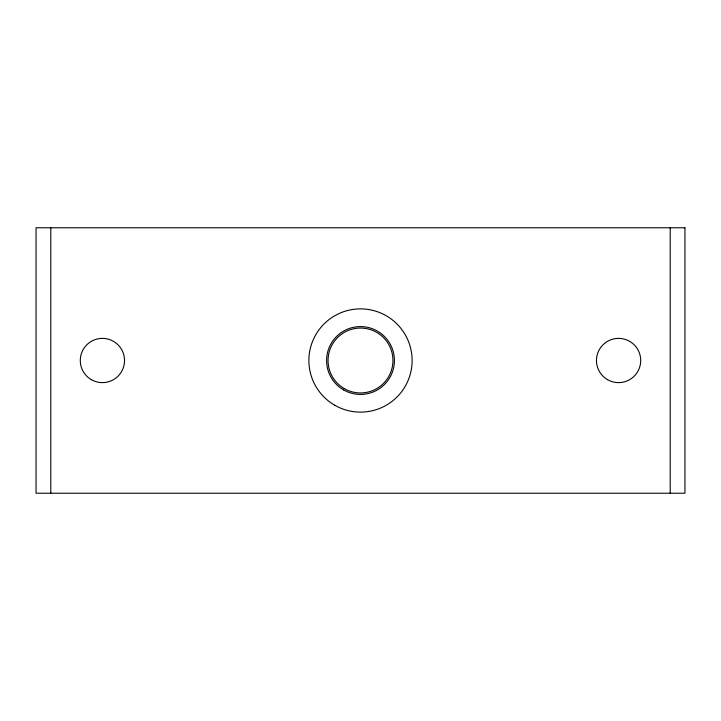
<?xml version="1.0" encoding="UTF-8"?>
<svg xmlns="http://www.w3.org/2000/svg" width="721" height="721" viewBox="0 0 721 721"><rect width="100%" height="100%" fill="white"/><g stroke="black" fill="none" stroke-linecap="round" stroke-linejoin="round"><path stroke-width="1.08" d="M670.206 227.773L670.206 493.227M50.794 227.773L50.794 493.227M684.95 227.773L36.05 227.773L36.05 493.227L684.95 493.227L684.95 227.773M334.688 405.202A51.615 51.615 0 0 0 412.115 360.5A51.615 51.615 0 0 0 334.688 315.798A51.615 51.615 0 0 0 334.688 405.202M607.524 379.661A22.126 22.126 0 0 0 640.708 360.5A22.126 22.126 0 0 0 607.524 341.339A22.126 22.126 0 0 0 607.524 379.661M91.351 379.661A22.126 22.126 0 0 0 124.535 360.5A22.126 22.126 0 0 0 91.351 341.339A22.126 22.126 0 0 0 91.351 379.661M343.538 389.872A33.923 33.923 0 0 0 394.423 360.5A33.923 33.923 0 0 0 343.538 331.128A33.923 33.923 0 0 0 343.538 389.872M344.277 388.601A32.445 32.445 0 0 0 392.945 360.5A32.445 32.445 0 0 0 344.277 332.399A32.445 32.445 0 0 0 344.277 388.601"/></g></svg>
